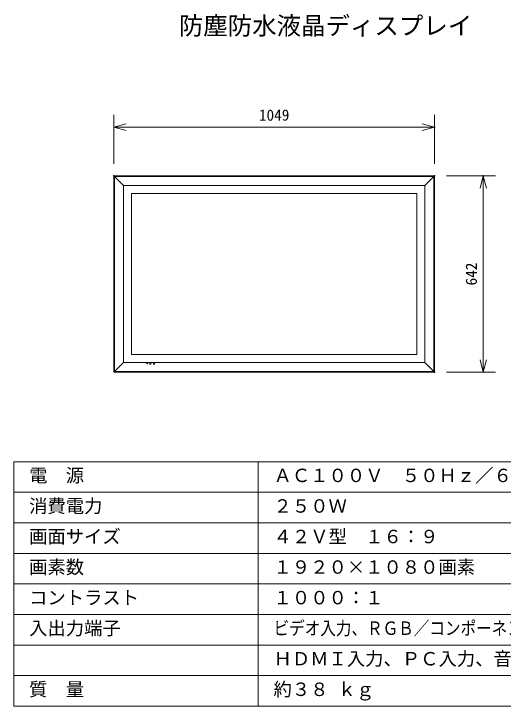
# Model space of a CAD drawing. Units: millimetres, scale not verified. Extents: x -62 to 62, y -56 to 57.
# Drawn here: x -62.5 to 17.6, y -56.5 to 56.8 of the extents above; entities that cross this region are included whole.
import ezdxf
from ezdxf.enums import TextEntityAlignment as Align

# ---------------------------------------------------------------- set-up
doc = ezdxf.new("R2010")
doc.units = ezdxf.units.MM
doc.header["$LTSCALE"] = 0.125
doc.header["$PDMODE"] = 32
doc.header["$PDSIZE"] = 0.0625
for name, color, linetype, lineweight in [('0-0_0', 1, 'Continuous', 18), ('0-2_WAKU', 1, 'Continuous', 18), ('0-5_SUNPO', 7, 'Continuous', 20)]:
    doc.layers.add(name, color=color, linetype=linetype, lineweight=lineweight)
doc.layers.add('0-1_DEFPOINTS', color=7, linetype='Continuous')
doc.layers.add('0-3_MOJI1', color=7, linetype='Continuous')
doc.styles.add('ＭＳ ゴシック', font='')
doc.styles.get('ＭＳ ゴシック').set_extended_font_data('MS Gothic')

# ---------------------------------------------------------------- blocks, each defined once
blk = doc.blocks.new('_OPEN30')
at = {"layer": '0-0_0', "color": 7, "lineweight": 20}
blk.add_line((0, 0), (-1, 0), dxfattribs=at)
blk.add_lwpolyline([(-1, 0.26795), (0, 0), (-1, -0.26795)], dxfattribs=at)
blk = doc.blocks.new('D5')
at = {"layer": '0-1_DEFPOINTS'}
for p in [(13.905, 19.7585), (21.905, 19.7585), (13.905, -12.3415)]:
    blk.add_point(p, dxfattribs=at)
at = {"layer": '0-5_SUNPO'}
for p, q in [((15.905, 19.7585), (23.905, 19.7585)), ((21.905, -10.3415), (21.905, 17.7585)), ((15.905, -12.3415), (23.905, -12.3415))]:
    blk.add_line(p, q, dxfattribs=at)
at = {"layer": '0-5_SUNPO', "xscale": 2, "yscale": 2}
for p, rotation in [((21.905, 19.7585), 90), ((21.905, -12.3415), 270)]:
    blk.add_blockref('_OPEN30', p, dxfattribs=dict(at, rotation=rotation))
at = {"layer": '0-5_SUNPO', "style": 'ＭＳ ゴシック'}
blk.add_text('642', height=1.833, rotation=90, dxfattribs=at).set_placement((21.405, 1.8335), align=Align.BOTTOM_LEFT)
blk = doc.blocks.new('D4')
at = {"layer": '0-1_DEFPOINTS'}
for p in [(13.9097, 27.7505), (-38.5403, 19.7505), (13.9097, 19.7505)]:
    blk.add_point(p, dxfattribs=at)
at = {"layer": '0-5_SUNPO'}
for p, q in [((-38.5403, 21.7505), (-38.5403, 29.7505)), ((13.9097, 21.7505), (13.9097, 29.7505)), ((-36.5403, 27.7505), (11.9097, 27.7505))]:
    blk.add_line(p, q, dxfattribs=at)
at = {"layer": '0-5_SUNPO', "xscale": 2, "yscale": 2, "rotation": 180}
blk.add_blockref('_OPEN30', (-38.5403, 27.7505), dxfattribs=at)
at = {"layer": '0-5_SUNPO', "xscale": 2, "yscale": 2}
blk.add_blockref('_OPEN30', (13.9097, 27.7505), dxfattribs=at)
at = {"layer": '0-5_SUNPO', "style": 'ＭＳ ゴシック'}
blk.add_text('1049', height=1.833, dxfattribs=at).set_placement((-14.8153, 28.2505), align=Align.BOTTOM_LEFT)

msp = doc.modelspace()

# ---------------------------------------------------------------- linework, layer by layer
at = {"layer": '0-0_0', "color": 7}
for p, q in [((-46.1202, 30.2053), (-46.1202, -1.774)), ((-46.1129, 30.2229), (-46.0775, 30.2583)), ((6.2694, 30.2656), (-46.0599, 30.2656)), ((6.2871, 30.2583), (6.3225, 30.2229)), ((6.3298, -1.774), (6.3298, 30.2053)), ((-46.0775, -1.8271), (-46.1129, -1.7917)), ((-46.0599, -1.8344), (6.2694, -1.8344)), ((6.3225, -1.7917), (6.2871, -1.8271))]:
    msp.add_line(p, q, dxfattribs=at)
at = {"layer": '0-0_0'}
for p, q in [((-44.5202, 28.6656), (-46.0952, 30.2406)), ((-46.0275, 30.1553), (-46.0275, -1.724)), ((-46.0099, 30.1729), (6.2194, 30.1729)), ((4.7651, 28.701), (6.3048, 30.2406)), ((6.2371, -1.724), (6.2371, 30.1553)), ((-44.5556, 28.701), (-44.5556, -0.2697)), ((4.7651, 28.701), (-44.5556, 28.701)), ((4.7651, -0.2697), (4.7651, 28.701)), ((-43.2607, 27.3939), (-43.2607, 1.0374)), ((3.4703, 27.3939), (-43.2607, 27.3939)), ((3.4703, 1.0374), (3.4703, 27.3939)), ((-43.2607, 1.0374), (3.4703, 1.0374)), ((-46.0952, -1.8094), (-44.5556, -0.2697)), ((-44.5556, -0.2697), (4.7651, -0.2697)), ((4.7651, -0.2697), (6.3048, -1.8094)), ((-46.0099, -1.7417), (6.2194, -1.7417))]:
    msp.add_line(p, q, dxfattribs=at)
for centre, radius in [((-40.6852, -0.4344), 0.07), ((-40.1802, -0.4344), 0.1275), ((-39.5452, -0.4344), 0.1275)]:
    msp.add_circle(centre, radius, dxfattribs=at)
at = {"layer": '0-0_0', "color": 7}
for centre, start, end in [((-46.0952, 30.2053), 135, 180), ((-46.0599, 30.2406), 90, 135), ((6.2694, 30.2406), 45, 90), ((6.3048, 30.2053), 0, 45), ((-46.0952, -1.774), 180, 225), ((-46.0599, -1.8094), 225, 270), ((6.2694, -1.8094), 270, 315), ((6.3048, -1.774), 315, 0)]:
    msp.add_arc(centre, 0.025, start, end, dxfattribs=at)
at = {"layer": '0-2_WAKU', "color": 4}
for p, q in [((-62.5, -16.5), (-62.5, -56.5)), ((-62.5, -16.5), (62.5, -16.5)), ((-22.5, -16.5), (-22.5, -56.5)), ((62.5, -56.5), (-62.5, -56.5))]:
    msp.add_line(p, q, dxfattribs=at)
at = {"layer": '0-2_WAKU'}
for p, q in [((-62.5, -21.5), (62.5, -21.5)), ((-62.5, -26.5), (62.5, -26.5)), ((-62.5, -31.5), (62.5, -31.5)), ((-62.5, -36.5), (62.5, -36.5)), ((-62.5, -41.5), (62.5, -41.5)), ((-62.5, -46.5), (62.5, -46.5)), ((-62.5, -51.5), (62.5, -51.5))]:
    msp.add_line(p, q, dxfattribs=at)

# ---------------------------------------------------------------- block references
at = {"layer": '0-5_SUNPO'}
for name in ['D4', 'D5']:
    msp.add_blockref(name, (-7.58, 10.5071), dxfattribs=at)

# ---------------------------------------------------------------- texts
at = {"layer": '0-3_MOJI1', "style": 'ＭＳ ゴシック'}
for s, height, p in [('防塵防水液晶ディスプレイ', 2.933, (-35.5, 52.5)), ('電  源', 2.199, (-60, -20.5)), ('ＡＣ１００Ｖ\u3000５０Ｈｚ／６０Ｈｚ', 2.199, (-20, -20.5)), ('消費電力', 2.199, (-60, -25.5)), ('２５０Ｗ', 2.199, (-20, -25.5)), ('画面サイズ', 2.199, (-60, -30.5)), ('４２Ｖ型\u3000１６：９', 2.199, (-20, -30.5)), ('画素数', 2.199, (-60, -35.5)), ('１９２０×１０８０画素', 2.199, (-20, -35.5)), ('コントラスト', 2.199, (-60, -40.5)), ('１０００：１', 2.199, (-20, -40.5)), ('入出力端子', 2.199, (-60, -45.5)), ('ＨＤＭＩ入力、ＰＣ入力、音声入力、外部制御端子', 2.199, (-20, -50.5)), ('質\u3000量', 2.199, (-60, -55.5)), ('約３８ ｋｇ', 2.199, (-20, -55.5))]:
    msp.add_text(s, height=height, dxfattribs=at).set_placement(p, align=Align.BOTTOM_LEFT)
at = {"layer": '0-3_MOJI1', "style": 'ＭＳ ゴシック', "width": 0.85}
msp.add_text('ビデオ入力、ＲＧＢ／コンポーネント入力、ＤＶＩ－Ｄ入力、', height=2.199, dxfattribs=at).set_placement((-20, -45.5), align=Align.BOTTOM_LEFT)

doc.saveas('drawing.dxf')
